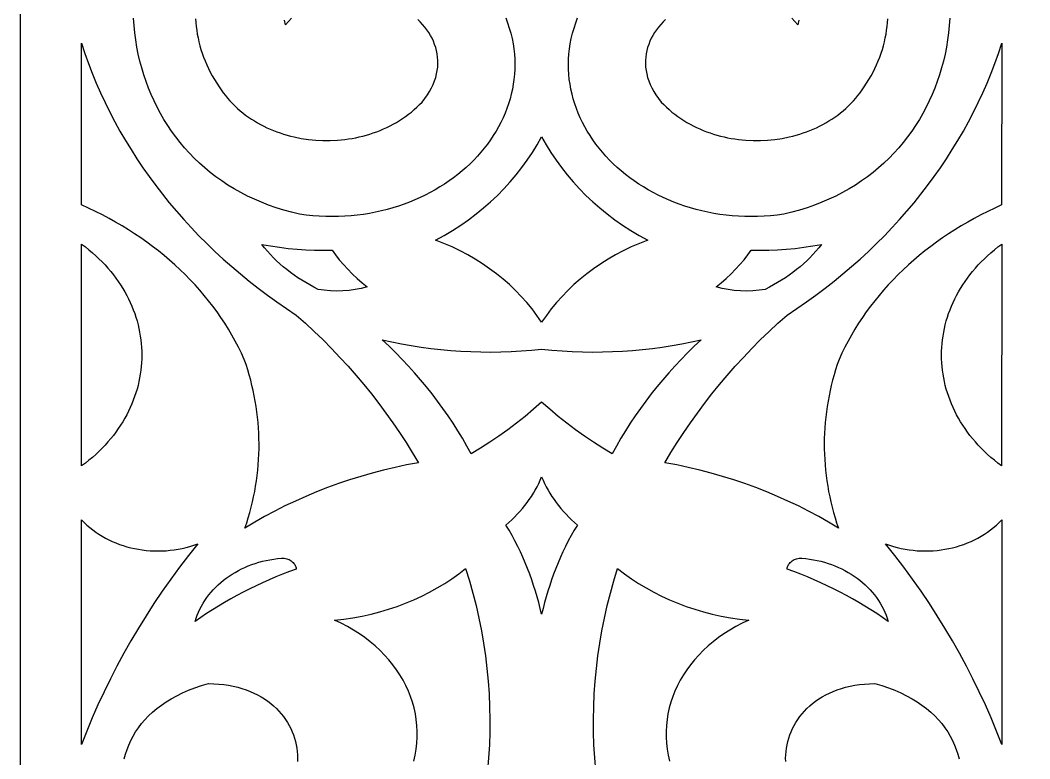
# Model space of a CAD drawing. Extents: x 1336 to 2036, y -730 to 370.
# Drawn here: x 1380.7 to 1463, y -433.8 to -373.6 of the extents above; entities that cross this region are included whole.
import ezdxf

# ---------------------------------------------------------------- set-up
doc = ezdxf.new("R2010")
doc.units = 0
doc.layers.add('LAYER_1', color=18, linetype='CONTINUOUS')
doc.layers.add('LAYER_2', color=4, linetype='CONTINUOUS')

msp = doc.modelspace()

# ---------------------------------------------------------------- linework, layer by layer
at = {"layer": 'LAYER_1'}
for points in [[(1420.297, -373.439), (1420.455, -373.862), (1420.593, -374.286), (1420.712, -374.709), (1420.813, -375.131), (1420.895, -375.553), (1420.959, -375.973), (1421.004, -376.393), (1421.032, -376.81), (1421.043, -377.225), (1421.037, -377.639), (1421.013, -378.049), (1420.973, -378.458), (1420.917, -378.863), (1420.844, -379.264), (1420.756, -379.662), (1420.651, -380.057), (1420.532, -380.447), (1420.397, -380.833), (1420.248, -381.214), (1420.084, -381.591), (1419.906, -381.962), (1419.713, -382.328), (1419.507, -382.688), (1419.288, -383.042), (1419.055, -383.39), (1418.809, -383.732), (1418.55, -384.067), (1418.279, -384.394), (1417.996, -384.715), (1417.7, -385.028), (1417.393, -385.333), (1417.075, -385.63), (1416.745, -385.918), (1416.405, -386.198), (1416.053, -386.469), (1415.692, -386.731), (1415.32, -386.983), (1414.938, -387.226), (1414.547, -387.459), (1414.147, -387.681), (1413.737, -387.893), (1413.318, -388.094), (1412.891, -388.284), (1412.456, -388.463), (1412.013, -388.63), (1411.561, -388.786), (1411.103, -388.929), (1410.637, -389.06), (1410.164, -389.178), (1409.684, -389.283), (1409.198, -389.375), (1408.705, -389.454), (1408.207, -389.519), (1407.703, -389.57), (1407.193, -389.607), (1406.679, -389.629), (1406.159, -389.636), (1405.635, -389.628), (1405.106, -389.605), (1404.573, -389.567), (1404.037, -389.512), (1403.497, -389.442), (1402.845, -389.286), (1402.209, -389.11), (1401.588, -388.916), (1400.982, -388.704), (1400.391, -388.474), (1399.815, -388.226), (1399.255, -387.961), (1398.711, -387.679), (1398.181, -387.381), (1397.668, -387.067), (1397.17, -386.738), (1396.688, -386.394), (1396.222, -386.034), (1395.772, -385.661), (1395.338, -385.274), (1394.92, -384.873), (1394.518, -384.459), (1394.133, -384.033), (1393.763, -383.594), (1393.411, -383.144), (1393.075, -382.682), (1392.755, -382.209), (1392.452, -381.726), (1392.166, -381.232), (1391.897, -380.729), (1391.645, -380.216), (1391.41, -379.695), (1391.192, -379.165), (1390.991, -378.626), (1390.807, -378.081), (1390.641, -377.527), (1390.492, -376.967), (1390.361, -376.401), (1390.247, -375.828), (1390.151, -375.25), (1390.073, -374.666), (1390.012, -374.078), (1389.97, -373.485)], [(1402.839, -373.479), (1402.589, -373.741), (1402.348, -374.021), (1402.273, -373.629)], [(1456.486, -373.485), (1456.443, -374.078), (1456.383, -374.666), (1456.305, -375.25), (1456.209, -375.828), (1456.095, -376.401), (1455.964, -376.967), (1455.815, -377.527), (1455.648, -378.081), (1455.465, -378.626), (1455.264, -379.165), (1455.046, -379.695), (1454.811, -380.216), (1454.558, -380.729), (1454.289, -381.232), (1454.003, -381.726), (1453.7, -382.209), (1453.381, -382.682), (1453.045, -383.144), (1452.692, -383.594), (1452.323, -384.033), (1451.938, -384.459), (1451.536, -384.873), (1451.118, -385.274), (1450.684, -385.661), (1450.234, -386.034), (1449.768, -386.394), (1449.286, -386.738), (1448.788, -387.067), (1448.274, -387.381), (1447.745, -387.679), (1447.2, -387.961), (1446.64, -388.226), (1446.065, -388.474), (1445.474, -388.704), (1444.868, -388.916), (1444.247, -389.11), (1443.61, -389.286), (1442.959, -389.442), (1442.419, -389.512), (1441.882, -389.567), (1441.349, -389.605), (1440.821, -389.628), (1440.297, -389.636), (1439.777, -389.629), (1439.262, -389.607), (1438.753, -389.57), (1438.249, -389.519), (1437.75, -389.454), (1437.258, -389.375), (1436.772, -389.283), (1436.292, -389.178), (1435.819, -389.06), (1435.353, -388.929), (1434.894, -388.786), (1434.443, -388.63), (1434, -388.463), (1433.564, -388.284), (1433.137, -388.094), (1432.719, -387.893), (1432.309, -387.681), (1431.909, -387.459), (1431.517, -387.226), (1431.136, -386.983), (1430.764, -386.731), (1430.402, -386.469), (1430.051, -386.198), (1429.711, -385.918), (1429.381, -385.63), (1429.062, -385.333), (1428.755, -385.028), (1428.46, -384.715), (1428.177, -384.394), (1427.906, -384.067), (1427.647, -383.732), (1427.401, -383.39), (1427.168, -383.042), (1426.948, -382.688), (1426.742, -382.328), (1426.55, -381.962), (1426.372, -381.591), (1426.208, -381.214), (1426.058, -380.833), (1425.924, -380.447), (1425.804, -380.057), (1425.7, -379.662), (1425.612, -379.264), (1425.539, -378.863), (1425.482, -378.458), (1425.442, -378.049), (1425.419, -377.639), (1425.412, -377.225), (1425.423, -376.81), (1425.451, -376.393), (1425.497, -375.973), (1425.561, -375.553), (1425.643, -375.131), (1425.743, -374.709), (1425.863, -374.286), (1426.001, -373.862), (1426.158, -373.439)], [(1444.183, -373.629), (1444.108, -374.021), (1443.866, -373.741), (1443.617, -373.479)], [(1395.032, -373.518), (1395.051, -373.832), (1395.08, -374.146), (1395.119, -374.46), (1395.168, -374.774), (1395.227, -375.088), (1395.296, -375.401), (1395.376, -375.714), (1395.466, -376.026), (1395.566, -376.336), (1395.677, -376.646), (1395.799, -376.955), (1395.931, -377.262), (1396.074, -377.567), (1396.227, -377.871), (1396.391, -378.173), (1396.566, -378.473), (1396.752, -378.77), (1396.949, -379.066), (1397.11, -379.309), (1397.278, -379.545), (1397.454, -379.775), (1397.637, -379.998), (1397.827, -380.214), (1398.024, -380.423), (1398.228, -380.625), (1398.438, -380.821), (1398.654, -381.01), (1398.876, -381.191), (1399.104, -381.366), (1399.337, -381.534), (1399.576, -381.695), (1399.82, -381.849), (1400.068, -381.996), (1400.321, -382.136), (1400.579, -382.269), (1400.84, -382.395), (1401.106, -382.514), (1401.375, -382.626), (1401.648, -382.731), (1401.924, -382.828), (1402.203, -382.919), (1402.485, -383.002), (1402.769, -383.079), (1403.056, -383.148), (1403.636, -383.265), (1404.222, -383.353), (1404.814, -383.411), (1405.408, -383.441), (1406.004, -383.442), (1406.6, -383.413), (1407.193, -383.355), (1407.489, -383.314), (1407.783, -383.267), (1408.075, -383.211), (1408.366, -383.149), (1408.655, -383.079), (1408.942, -383.001), (1409.227, -382.916), (1409.509, -382.823), (1409.788, -382.723), (1410.065, -382.615), (1410.338, -382.5), (1410.607, -382.377), (1410.873, -382.247), (1411.135, -382.108), (1411.393, -381.963), (1411.646, -381.809), (1411.895, -381.648), (1412.139, -381.479), (1412.378, -381.302), (1412.612, -381.118), (1412.841, -380.926), (1413.063, -380.726), (1413.28, -380.519), (1413.49, -380.303), (1413.716, -380.015), (1413.918, -379.726), (1414.097, -379.438), (1414.254, -379.151), (1414.389, -378.864), (1414.503, -378.579), (1414.597, -378.295), (1414.67, -378.013), (1414.724, -377.734), (1414.758, -377.456), (1414.774, -377.182), (1414.772, -376.91), (1414.752, -376.642), (1414.715, -376.377), (1414.662, -376.116), (1414.592, -375.859), (1414.507, -375.606), (1414.407, -375.359), (1414.293, -375.116), (1414.164, -374.878), (1414.022, -374.647), (1413.866, -374.42), (1413.698, -374.201), (1413.519, -373.987), (1413.327, -373.78), (1413.125, -373.58)], [(1433.33, -373.58), (1433.128, -373.78), (1432.937, -373.987), (1432.757, -374.201), (1432.589, -374.42), (1432.434, -374.647), (1432.292, -374.878), (1432.163, -375.116), (1432.048, -375.359), (1431.948, -375.606), (1431.863, -375.859), (1431.794, -376.116), (1431.74, -376.377), (1431.703, -376.642), (1431.684, -376.91), (1431.681, -377.182), (1431.697, -377.456), (1431.732, -377.734), (1431.786, -378.013), (1431.859, -378.295), (1431.952, -378.579), (1432.067, -378.864), (1432.202, -379.151), (1432.359, -379.438), (1432.538, -379.726), (1432.74, -380.015), (1432.965, -380.303), (1433.176, -380.519), (1433.392, -380.726), (1433.615, -380.926), (1433.843, -381.118), (1434.077, -381.302), (1434.316, -381.479), (1434.56, -381.648), (1434.809, -381.809), (1435.063, -381.963), (1435.321, -382.108), (1435.583, -382.247), (1435.848, -382.377), (1436.118, -382.5), (1436.391, -382.615), (1436.667, -382.723), (1436.947, -382.823), (1437.229, -382.916), (1437.513, -383.001), (1437.8, -383.079), (1438.089, -383.149), (1438.38, -383.211), (1438.673, -383.267), (1438.967, -383.314), (1439.262, -383.355), (1439.856, -383.413), (1440.451, -383.442), (1441.047, -383.441), (1441.642, -383.411), (1442.233, -383.353), (1442.82, -383.265), (1443.4, -383.148), (1443.686, -383.079), (1443.971, -383.002), (1444.253, -382.919), (1444.532, -382.828), (1444.808, -382.731), (1445.081, -382.626), (1445.35, -382.514), (1445.615, -382.395), (1445.877, -382.269), (1446.134, -382.136), (1446.388, -381.996), (1446.636, -381.849), (1446.88, -381.695), (1447.118, -381.534), (1447.352, -381.366), (1447.58, -381.191), (1447.802, -381.01), (1448.018, -380.821), (1448.228, -380.625), (1448.432, -380.423), (1448.629, -380.214), (1448.819, -379.998), (1449.002, -379.775), (1449.178, -379.545), (1449.346, -379.309), (1449.507, -379.066), (1449.704, -378.77), (1449.89, -378.473), (1450.065, -378.173), (1450.229, -377.871), (1450.382, -377.567), (1450.525, -377.262), (1450.657, -376.955), (1450.778, -376.646), (1450.889, -376.336), (1450.99, -376.026), (1451.08, -375.714), (1451.159, -375.401), (1451.229, -375.088), (1451.288, -374.774), (1451.337, -374.46), (1451.376, -374.146), (1451.405, -373.832), (1451.424, -373.518)], [(1412.807, -433.995), (1412.919, -433.511), (1413.004, -433.026), (1413.06, -432.54), (1413.089, -432.055), (1413.091, -431.572), (1413.066, -431.09), (1413.014, -430.611), (1412.936, -430.136), (1412.832, -429.664), (1412.702, -429.198), (1412.547, -428.738), (1412.367, -428.284), (1412.162, -427.837), (1411.933, -427.398), (1411.679, -426.968), (1411.402, -426.548), (1411.102, -426.138), (1410.778, -425.738), (1410.432, -425.351), (1410.063, -424.976), (1409.673, -424.614), (1409.26, -424.266), (1408.826, -423.933), (1408.371, -423.616), (1407.895, -423.315), (1407.398, -423.03), (1406.881, -422.764), (1406.344, -422.516), (1407.102, -422.429), (1407.851, -422.317), (1408.591, -422.18), (1409.321, -422.018), (1410.042, -421.832), (1410.75, -421.622), (1411.447, -421.389), (1412.13, -421.133), (1412.8, -420.854), (1413.455, -420.553), (1414.095, -420.23), (1414.719, -419.886), (1415.325, -419.521), (1415.914, -419.136), (1416.484, -418.73), (1417.035, -418.305), (1417.343, -419.309), (1417.626, -420.318), (1417.882, -421.331), (1418.112, -422.349), (1418.317, -423.37), (1418.495, -424.395), (1418.646, -425.423), (1418.772, -426.454), (1418.871, -427.487), (1418.943, -428.523), (1418.989, -429.56), (1419.008, -430.598), (1419, -431.638), (1418.966, -432.678), (1418.905, -433.718), (1418.817, -434.758)], [(1427.639, -434.758), (1427.551, -433.718), (1427.49, -432.678), (1427.455, -431.638), (1427.448, -430.598), (1427.467, -429.56), (1427.513, -428.523), (1427.585, -427.487), (1427.684, -426.454), (1427.809, -425.423), (1427.961, -424.395), (1428.139, -423.37), (1428.343, -422.349), (1428.574, -421.331), (1428.83, -420.318), (1429.113, -419.309), (1429.421, -418.305), (1429.972, -418.73), (1430.542, -419.136), (1431.13, -419.521), (1431.737, -419.886), (1432.361, -420.23), (1433, -420.553), (1433.656, -420.854), (1434.325, -421.133), (1435.009, -421.389), (1435.705, -421.622), (1436.414, -421.832), (1437.134, -422.018), (1437.865, -422.18), (1438.605, -422.317), (1439.354, -422.429), (1440.111, -422.516), (1439.575, -422.764), (1439.058, -423.03), (1438.561, -423.315), (1438.085, -423.616), (1437.63, -423.933), (1437.196, -424.266), (1436.783, -424.614), (1436.392, -424.976), (1436.023, -425.351), (1435.677, -425.738), (1435.354, -426.138), (1435.053, -426.548), (1434.776, -426.968), (1434.523, -427.398), (1434.294, -427.837), (1434.089, -428.284), (1433.909, -428.738), (1433.754, -429.198), (1433.624, -429.664), (1433.52, -430.136), (1433.442, -430.611), (1433.39, -431.09), (1433.365, -431.572), (1433.366, -432.055), (1433.395, -432.54), (1433.452, -433.026), (1433.536, -433.511), (1433.649, -433.995)], [(1389.219, -433.81), (1389.319, -433.43), (1389.441, -433.055), (1389.584, -432.685), (1389.748, -432.321), (1389.934, -431.965), (1390.142, -431.616), (1390.373, -431.275), (1390.626, -430.942), (1390.901, -430.619), (1391.2, -430.306), (1391.522, -430.004), (1391.868, -429.712), (1392.237, -429.432), (1392.63, -429.164), (1393.048, -428.909), (1393.49, -428.668), (1393.957, -428.44), (1394.449, -428.227), (1394.966, -428.03), (1395.509, -427.848), (1396.078, -427.682), (1396.506, -427.693), (1396.921, -427.72), (1397.324, -427.762), (1397.714, -427.82), (1398.091, -427.892), (1398.456, -427.977), (1398.807, -428.077), (1399.146, -428.189), (1399.472, -428.314), (1399.784, -428.451), (1400.084, -428.599), (1400.371, -428.758), (1400.645, -428.928), (1400.906, -429.108), (1401.153, -429.297), (1401.388, -429.496), (1401.609, -429.702), (1401.818, -429.917), (1402.013, -430.139), (1402.195, -430.369), (1402.363, -430.604), (1402.519, -430.846), (1402.661, -431.093), (1402.79, -431.346), (1402.905, -431.602), (1403.007, -431.863), (1403.096, -432.127), (1403.171, -432.394), (1403.233, -432.664), (1403.281, -432.936), (1403.316, -433.209), (1403.338, -433.483), (1403.345, -433.758), (1403.34, -434.033)], [(1443.116, -434.033), (1443.11, -433.758), (1443.118, -433.483), (1443.139, -433.209), (1443.174, -432.936), (1443.223, -432.664), (1443.285, -432.394), (1443.36, -432.127), (1443.449, -431.863), (1443.551, -431.602), (1443.666, -431.346), (1443.795, -431.093), (1443.937, -430.846), (1444.092, -430.604), (1444.261, -430.369), (1444.443, -430.139), (1444.638, -429.917), (1444.846, -429.702), (1445.068, -429.496), (1445.302, -429.297), (1445.55, -429.108), (1445.811, -428.928), (1446.085, -428.758), (1446.371, -428.599), (1446.671, -428.451), (1446.984, -428.314), (1447.31, -428.189), (1447.648, -428.077), (1448, -427.977), (1448.364, -427.892), (1448.741, -427.82), (1449.131, -427.762), (1449.534, -427.72), (1449.95, -427.693), (1450.378, -427.682), (1450.947, -427.848), (1451.489, -428.03), (1452.007, -428.227), (1452.499, -428.44), (1452.966, -428.668), (1453.408, -428.909), (1453.825, -429.164), (1454.219, -429.432), (1454.588, -429.712), (1454.934, -430.004), (1455.256, -430.306), (1455.554, -430.619), (1455.83, -430.942), (1456.083, -431.275), (1456.313, -431.616), (1456.521, -431.965), (1456.708, -432.321), (1456.872, -432.685), (1457.015, -433.055), (1457.136, -433.43), (1457.237, -433.81)]]:
    msp.add_lwpolyline(points, dxfattribs=at)
for points in [[(1385.737, -375.521), (1386.009, -376.342), (1386.299, -377.157), (1386.609, -377.966), (1386.938, -378.769), (1387.287, -379.564), (1387.654, -380.353), (1388.04, -381.135), (1388.444, -381.909), (1388.867, -382.675), (1389.307, -383.434), (1389.766, -384.185), (1390.243, -384.927), (1390.737, -385.66), (1391.248, -386.385), (1391.777, -387.101), (1392.323, -387.808), (1392.885, -388.505), (1393.465, -389.192), (1394.061, -389.869), (1394.673, -390.536), (1395.301, -391.193), (1395.945, -391.839), (1396.606, -392.474), (1397.281, -393.098), (1397.972, -393.71), (1398.679, -394.311), (1399.4, -394.9), (1400.137, -395.477), (1400.888, -396.042), (1401.653, -396.594), (1402.433, -397.133), (1403.227, -397.66), (1403.97, -398.323), (1404.699, -399), (1405.412, -399.69), (1406.11, -400.393), (1406.791, -401.108), (1407.457, -401.835), (1408.107, -402.574), (1408.74, -403.324), (1409.357, -404.085), (1409.956, -404.857), (1410.538, -405.639), (1411.103, -406.431), (1411.649, -407.232), (1412.178, -408.042), (1412.688, -408.862), (1413.18, -409.69), (1412.225, -409.871), (1411.278, -410.074), (1410.338, -410.297), (1409.407, -410.54), (1408.484, -410.805), (1407.571, -411.089), (1406.667, -411.393), (1405.774, -411.718), (1404.891, -412.062), (1404.02, -412.426), (1403.16, -412.809), (1402.312, -413.211), (1401.477, -413.633), (1400.654, -414.073), (1399.846, -414.532), (1399.051, -415.01), (1399.192, -414.588), (1399.324, -414.165), (1399.447, -413.74), (1399.56, -413.314), (1399.664, -412.886), (1399.759, -412.458), (1399.845, -412.028), (1399.921, -411.598), (1399.988, -411.167), (1400.046, -410.735), (1400.095, -410.302), (1400.135, -409.869), (1400.165, -409.436), (1400.186, -409.002), (1400.198, -408.569), (1400.201, -408.135), (1400.194, -407.701), (1400.179, -407.267), (1400.154, -406.834), (1400.12, -406.401), (1400.077, -405.968), (1400.024, -405.536), (1399.962, -405.104), (1399.891, -404.674), (1399.811, -404.244), (1399.722, -403.815), (1399.623, -403.387), (1399.516, -402.96), (1399.399, -402.534), (1399.272, -402.11), (1399.137, -401.687), (1398.993, -401.266), (1398.761, -400.762), (1398.515, -400.264), (1398.257, -399.772), (1397.985, -399.285), (1397.701, -398.804), (1397.404, -398.33), (1397.094, -397.862), (1396.772, -397.401), (1396.437, -396.946), (1396.091, -396.498), (1395.732, -396.057), (1395.362, -395.623), (1394.98, -395.196), (1394.587, -394.777), (1394.182, -394.366), (1393.767, -393.962), (1393.34, -393.566), (1392.903, -393.179), (1392.455, -392.799), (1391.997, -392.428), (1391.528, -392.065), (1391.049, -391.712), (1390.561, -391.367), (1390.062, -391.031), (1389.554, -390.704), (1389.037, -390.387), (1388.51, -390.079), (1387.974, -389.781), (1387.43, -389.492), (1386.876, -389.214), (1386.314, -388.945), (1385.743, -388.687)], [(1460.712, -388.687), (1460.142, -388.945), (1459.58, -389.214), (1459.026, -389.492), (1458.481, -389.781), (1457.946, -390.079), (1457.419, -390.387), (1456.901, -390.704), (1456.393, -391.031), (1455.895, -391.367), (1455.406, -391.712), (1454.928, -392.065), (1454.459, -392.428), (1454.001, -392.799), (1453.553, -393.179), (1453.115, -393.566), (1452.689, -393.962), (1452.273, -394.366), (1451.869, -394.777), (1451.476, -395.196), (1451.094, -395.623), (1450.723, -396.057), (1450.365, -396.498), (1450.018, -396.946), (1449.684, -397.401), (1449.362, -397.862), (1449.052, -398.33), (1448.755, -398.804), (1448.47, -399.285), (1448.199, -399.772), (1447.94, -400.264), (1447.695, -400.762), (1447.463, -401.266), (1447.319, -401.687), (1447.183, -402.11), (1447.057, -402.534), (1446.94, -402.96), (1446.832, -403.387), (1446.734, -403.815), (1446.644, -404.244), (1446.564, -404.674), (1446.493, -405.104), (1446.432, -405.536), (1446.379, -405.968), (1446.336, -406.401), (1446.302, -406.834), (1446.277, -407.267), (1446.261, -407.701), (1446.255, -408.135), (1446.257, -408.569), (1446.269, -409.002), (1446.291, -409.436), (1446.321, -409.869), (1446.361, -410.302), (1446.409, -410.735), (1446.467, -411.167), (1446.535, -411.598), (1446.611, -412.028), (1446.697, -412.458), (1446.792, -412.886), (1446.896, -413.314), (1447.009, -413.74), (1447.132, -414.165), (1447.263, -414.588), (1447.404, -415.01), (1446.61, -414.532), (1445.801, -414.073), (1444.979, -413.633), (1444.144, -413.211), (1443.296, -412.809), (1442.436, -412.426), (1441.564, -412.062), (1440.682, -411.718), (1439.788, -411.393), (1438.885, -411.089), (1437.971, -410.805), (1437.049, -410.54), (1436.118, -410.297), (1435.178, -410.074), (1434.231, -409.871), (1433.276, -409.69), (1433.767, -408.862), (1434.278, -408.042), (1434.806, -407.232), (1435.353, -406.431), (1435.918, -405.639), (1436.5, -404.857), (1437.099, -404.085), (1437.715, -403.324), (1438.349, -402.574), (1438.998, -401.835), (1439.664, -401.108), (1440.346, -400.393), (1441.044, -399.69), (1441.757, -399), (1442.485, -398.323), (1443.228, -397.66), (1444.023, -397.133), (1444.802, -396.594), (1445.568, -396.042), (1446.319, -395.477), (1447.055, -394.9), (1447.777, -394.311), (1448.483, -393.71), (1449.174, -393.098), (1449.85, -392.474), (1450.51, -391.839), (1451.154, -391.193), (1451.783, -390.536), (1452.395, -389.869), (1452.991, -389.192), (1453.57, -388.505), (1454.133, -387.808), (1454.679, -387.101), (1455.207, -386.385), (1455.719, -385.66), (1456.213, -384.927), (1456.69, -384.185), (1457.148, -383.434), (1457.589, -382.675), (1458.012, -381.909), (1458.416, -381.135), (1458.802, -380.353), (1459.169, -379.564), (1459.517, -378.769), (1459.846, -377.966), (1460.157, -377.157), (1460.447, -376.342), (1460.718, -375.521)], [(1423.228, -383.152), (1423.595, -383.796), (1423.987, -384.427), (1424.403, -385.044), (1424.843, -385.647), (1425.306, -386.235), (1425.792, -386.808), (1426.302, -387.365), (1426.834, -387.906), (1427.388, -388.429), (1427.965, -388.934), (1428.563, -389.421), (1429.183, -389.889), (1429.825, -390.337), (1430.487, -390.764), (1431.17, -391.171), (1431.873, -391.556), (1431.192, -391.822), (1430.527, -392.111), (1429.879, -392.423), (1429.248, -392.756), (1428.635, -393.11), (1428.041, -393.485), (1427.465, -393.88), (1426.909, -394.294), (1426.373, -394.728), (1425.858, -395.179), (1425.364, -395.649), (1424.891, -396.135), (1424.441, -396.638), (1424.013, -397.157), (1423.609, -397.692), (1423.228, -398.241), (1422.847, -397.692), (1422.443, -397.157), (1422.015, -396.638), (1421.564, -396.135), (1421.092, -395.649), (1420.598, -395.179), (1420.082, -394.728), (1419.546, -394.294), (1418.99, -393.88), (1418.415, -393.485), (1417.82, -393.11), (1417.208, -392.756), (1416.577, -392.423), (1415.929, -392.111), (1415.264, -391.822), (1414.583, -391.556), (1415.286, -391.171), (1415.969, -390.764), (1416.631, -390.337), (1417.272, -389.889), (1417.892, -389.421), (1418.491, -388.934), (1419.067, -388.429), (1419.622, -387.906), (1420.154, -387.365), (1420.663, -386.808), (1421.15, -386.235), (1421.613, -385.647), (1422.053, -385.044), (1422.469, -384.427), (1422.86, -383.796)], [(1385.742, -391.878), (1386.044, -392.106), (1386.336, -392.339), (1386.618, -392.578), (1386.891, -392.821), (1387.154, -393.069), (1387.408, -393.321), (1387.652, -393.578), (1387.887, -393.839), (1388.112, -394.104), (1388.327, -394.372), (1388.533, -394.645), (1388.729, -394.921), (1388.915, -395.2), (1389.092, -395.482), (1389.26, -395.768), (1389.418, -396.056), (1389.566, -396.347), (1389.705, -396.64), (1389.834, -396.936), (1389.954, -397.234), (1390.063, -397.534), (1390.164, -397.836), (1390.255, -398.139), (1390.336, -398.444), (1390.408, -398.75), (1390.47, -399.058), (1390.522, -399.366), (1390.565, -399.676), (1390.599, -399.985), (1390.623, -400.296), (1390.637, -400.607), (1390.642, -400.917), (1390.637, -401.228), (1390.622, -401.539), (1390.598, -401.849), (1390.565, -402.159), (1390.521, -402.468), (1390.469, -402.777), (1390.407, -403.084), (1390.335, -403.39), (1390.253, -403.695), (1390.162, -403.998), (1390.062, -404.3), (1389.952, -404.6), (1389.832, -404.898), (1389.703, -405.193), (1389.564, -405.486), (1389.416, -405.777), (1389.258, -406.065), (1389.091, -406.35), (1388.914, -406.632), (1388.727, -406.911), (1388.531, -407.187), (1388.325, -407.459), (1388.11, -407.727), (1387.885, -407.992), (1387.651, -408.253), (1387.407, -408.509), (1387.154, -408.761), (1386.891, -409.008), (1386.618, -409.251), (1386.336, -409.489), (1386.045, -409.722), (1385.744, -409.95)], [(1400.425, -391.909), (1401.14, -392.031), (1401.858, -392.136), (1402.576, -392.224), (1403.295, -392.292), (1404.012, -392.341), (1404.727, -392.369), (1405.438, -392.376), (1406.144, -392.362), (1406.43, -392.761), (1406.739, -393.155), (1407.07, -393.544), (1407.422, -393.927), (1407.793, -394.302), (1408.183, -394.668), (1408.589, -395.024), (1409.012, -395.369), (1408.525, -395.491), (1408.031, -395.585), (1407.532, -395.651), (1407.028, -395.689), (1406.523, -395.7), (1406.018, -395.683), (1405.514, -395.637), (1405.013, -395.564), (1404.669, -395.39), (1404.332, -395.208), (1404.002, -395.019), (1403.679, -394.821), (1403.363, -394.617), (1403.055, -394.404), (1402.754, -394.185), (1402.462, -393.958), (1402.177, -393.725), (1401.901, -393.485), (1401.633, -393.238), (1401.373, -392.984), (1401.123, -392.725), (1400.881, -392.459), (1400.649, -392.187)], [(1446.03, -391.909), (1445.807, -392.187), (1445.575, -392.459), (1445.333, -392.725), (1445.082, -392.984), (1444.823, -393.238), (1444.555, -393.485), (1444.279, -393.725), (1443.994, -393.958), (1443.701, -394.185), (1443.401, -394.404), (1443.093, -394.617), (1442.777, -394.821), (1442.454, -395.019), (1442.124, -395.208), (1441.787, -395.39), (1441.443, -395.564), (1440.942, -395.637), (1440.438, -395.683), (1439.932, -395.7), (1439.427, -395.689), (1438.924, -395.651), (1438.424, -395.585), (1437.93, -395.491), (1437.443, -395.369), (1437.866, -395.024), (1438.273, -394.668), (1438.663, -394.302), (1439.034, -393.927), (1439.386, -393.544), (1439.717, -393.155), (1440.026, -392.761), (1440.312, -392.362), (1441.018, -392.376), (1441.729, -392.369), (1442.444, -392.341), (1443.161, -392.292), (1443.88, -392.224), (1444.598, -392.136), (1445.315, -392.031)], [(1460.712, -409.95), (1460.411, -409.722), (1460.119, -409.489), (1459.837, -409.251), (1459.565, -409.008), (1459.302, -408.761), (1459.048, -408.509), (1458.805, -408.253), (1458.57, -407.992), (1458.346, -407.727), (1458.13, -407.459), (1457.925, -407.187), (1457.729, -406.911), (1457.542, -406.632), (1457.365, -406.35), (1457.198, -406.065), (1457.04, -405.777), (1456.891, -405.486), (1456.753, -405.193), (1456.624, -404.898), (1456.504, -404.6), (1456.394, -404.3), (1456.293, -403.998), (1456.202, -403.695), (1456.121, -403.39), (1456.049, -403.084), (1455.987, -402.777), (1455.934, -402.468), (1455.891, -402.159), (1455.857, -401.849), (1455.833, -401.539), (1455.819, -401.228), (1455.814, -400.917), (1455.819, -400.607), (1455.833, -400.296), (1455.857, -399.985), (1455.89, -399.676), (1455.933, -399.366), (1455.986, -399.058), (1456.048, -398.75), (1456.12, -398.444), (1456.201, -398.139), (1456.292, -397.836), (1456.392, -397.534), (1456.502, -397.234), (1456.622, -396.936), (1456.751, -396.64), (1456.89, -396.347), (1457.038, -396.056), (1457.196, -395.768), (1457.363, -395.482), (1457.54, -395.2), (1457.727, -394.921), (1457.923, -394.645), (1458.129, -394.372), (1458.344, -394.104), (1458.569, -393.839), (1458.804, -393.578), (1459.048, -393.321), (1459.301, -393.069), (1459.565, -392.821), (1459.837, -392.578), (1460.12, -392.339), (1460.412, -392.106), (1460.714, -391.878)], [(1436.216, -399.677), (1435.663, -400.199), (1435.124, -400.731), (1434.597, -401.27), (1434.083, -401.817), (1433.583, -402.373), (1433.095, -402.936), (1432.621, -403.506), (1432.16, -404.084), (1431.712, -404.67), (1431.278, -405.262), (1430.858, -405.861), (1430.452, -406.468), (1430.06, -407.08), (1429.682, -407.699), (1429.319, -408.325), (1428.97, -408.956), (1428.199, -408.499), (1427.446, -408.021), (1426.709, -407.522), (1425.987, -407.004), (1425.28, -406.467), (1424.585, -405.911), (1423.901, -405.336), (1423.228, -404.743), (1422.555, -405.336), (1421.871, -405.911), (1421.176, -406.467), (1420.468, -407.004), (1419.747, -407.522), (1419.01, -408.021), (1418.257, -408.499), (1417.486, -408.956), (1417.137, -408.325), (1416.773, -407.699), (1416.395, -407.08), (1416.003, -406.468), (1415.597, -405.861), (1415.177, -405.262), (1414.744, -404.67), (1414.296, -404.084), (1413.835, -403.506), (1413.361, -402.936), (1412.873, -402.373), (1412.372, -401.817), (1411.858, -401.27), (1411.332, -400.731), (1410.792, -400.199), (1410.24, -399.677), (1411.024, -399.85), (1411.813, -400.008), (1412.606, -400.148), (1413.403, -400.272), (1414.203, -400.379), (1415.008, -400.469), (1415.816, -400.542), (1416.628, -400.599), (1417.443, -400.639), (1418.261, -400.662), (1419.082, -400.668), (1419.906, -400.657), (1420.733, -400.63), (1421.562, -400.585), (1422.394, -400.524), (1423.228, -400.446), (1424.062, -400.524), (1424.893, -400.585), (1425.723, -400.63), (1426.55, -400.657), (1427.374, -400.668), (1428.195, -400.662), (1429.013, -400.639), (1429.828, -400.599), (1430.64, -400.542), (1431.448, -400.469), (1432.252, -400.379), (1433.053, -400.272), (1433.85, -400.148), (1434.643, -400.008), (1435.431, -399.85)], [(1423.228, -410.828), (1423.344, -411.104), (1423.47, -411.377), (1423.605, -411.646), (1423.749, -411.912), (1423.902, -412.174), (1424.064, -412.432), (1424.235, -412.686), (1424.414, -412.936), (1424.602, -413.182), (1424.799, -413.423), (1425.003, -413.659), (1425.216, -413.891), (1425.437, -414.117), (1425.666, -414.339), (1425.902, -414.555), (1426.147, -414.766), (1425.887, -415.193), (1425.638, -415.625), (1425.401, -416.06), (1425.175, -416.5), (1424.96, -416.944), (1424.755, -417.391), (1424.56, -417.842), (1424.376, -418.296), (1424.201, -418.753), (1424.036, -419.214), (1423.88, -419.677), (1423.733, -420.142), (1423.594, -420.61), (1423.464, -421.081), (1423.342, -421.553), (1423.228, -422.028), (1423.114, -421.553), (1422.992, -421.081), (1422.861, -420.61), (1422.723, -420.142), (1422.576, -419.677), (1422.42, -419.214), (1422.254, -418.753), (1422.08, -418.296), (1421.895, -417.842), (1421.701, -417.391), (1421.496, -416.944), (1421.281, -416.5), (1421.055, -416.06), (1420.818, -415.625), (1420.569, -415.193), (1420.309, -414.766), (1420.553, -414.555), (1420.79, -414.339), (1421.019, -414.117), (1421.24, -413.891), (1421.453, -413.659), (1421.657, -413.423), (1421.853, -413.182), (1422.041, -412.936), (1422.221, -412.686), (1422.391, -412.432), (1422.553, -412.174), (1422.706, -411.912), (1422.85, -411.646), (1422.985, -411.377), (1423.111, -411.104)], [(1385.738, -414.332), (1385.95, -414.552), (1386.172, -414.762), (1386.403, -414.964), (1386.643, -415.155), (1386.891, -415.337), (1387.147, -415.51), (1387.41, -415.672), (1387.681, -415.825), (1387.958, -415.968), (1388.242, -416.101), (1388.531, -416.223), (1388.825, -416.336), (1389.125, -416.438), (1389.429, -416.529), (1389.738, -416.611), (1390.049, -416.681), (1390.365, -416.741), (1390.683, -416.79), (1391.003, -416.828), (1391.326, -416.855), (1391.65, -416.871), (1391.975, -416.876), (1392.301, -416.87), (1392.627, -416.852), (1392.954, -416.823), (1393.279, -416.783), (1393.604, -416.73), (1393.927, -416.667), (1394.249, -416.591), (1394.568, -416.503), (1394.884, -416.404), (1395.198, -416.292), (1394.443, -417.244), (1393.709, -418.206), (1392.997, -419.178), (1392.306, -420.16), (1391.636, -421.152), (1390.988, -422.154), (1390.362, -423.165), (1389.758, -424.185), (1389.176, -425.213), (1388.617, -426.25), (1388.08, -427.296), (1387.565, -428.349), (1387.073, -429.41), (1386.604, -430.479), (1386.159, -431.555), (1385.736, -432.639)], [(1460.72, -432.639), (1460.297, -431.555), (1459.851, -430.479), (1459.382, -429.41), (1458.891, -428.349), (1458.376, -427.296), (1457.839, -426.25), (1457.279, -425.213), (1456.697, -424.185), (1456.093, -423.165), (1455.467, -422.154), (1454.82, -421.152), (1454.15, -420.16), (1453.459, -419.178), (1452.746, -418.206), (1452.013, -417.244), (1451.258, -416.292), (1451.571, -416.404), (1451.888, -416.503), (1452.207, -416.591), (1452.529, -416.667), (1452.852, -416.73), (1453.176, -416.783), (1453.502, -416.823), (1453.828, -416.852), (1454.155, -416.87), (1454.481, -416.876), (1454.806, -416.871), (1455.13, -416.855), (1455.452, -416.828), (1455.773, -416.79), (1456.091, -416.741), (1456.406, -416.681), (1456.718, -416.611), (1457.026, -416.529), (1457.331, -416.438), (1457.63, -416.336), (1457.925, -416.223), (1458.214, -416.101), (1458.498, -415.968), (1458.775, -415.825), (1459.045, -415.672), (1459.309, -415.51), (1459.565, -415.337), (1459.813, -415.155), (1460.053, -414.964), (1460.283, -414.762), (1460.505, -414.552), (1460.717, -414.332)], [(1402.024, -417.462), (1402.132, -417.457), (1402.239, -417.463), (1402.345, -417.478), (1402.449, -417.503), (1402.549, -417.536), (1402.646, -417.577), (1402.739, -417.627), (1402.825, -417.684), (1402.906, -417.748), (1402.98, -417.818), (1403.046, -417.894), (1403.103, -417.976), (1403.15, -418.063), (1403.188, -418.155), (1403.214, -418.251), (1403.229, -418.351), (1402.671, -418.557), (1402.118, -418.771), (1401.57, -418.994), (1401.028, -419.226), (1400.491, -419.465), (1399.96, -419.713), (1399.434, -419.969), (1398.915, -420.232), (1398.401, -420.504), (1397.893, -420.784), (1397.392, -421.071), (1396.898, -421.367), (1396.409, -421.67), (1395.928, -421.98), (1395.453, -422.299), (1394.985, -422.624), (1395.066, -422.363), (1395.158, -422.106), (1395.261, -421.854), (1395.376, -421.607), (1395.502, -421.365), (1395.638, -421.128), (1395.785, -420.897), (1395.943, -420.671), (1396.11, -420.451), (1396.286, -420.237), (1396.472, -420.029), (1396.667, -419.828), (1396.87, -419.634), (1397.083, -419.446), (1397.303, -419.265), (1397.531, -419.092), (1397.767, -418.926), (1398.01, -418.767), (1398.26, -418.617), (1398.517, -418.474), (1398.78, -418.34), (1399.05, -418.214), (1399.325, -418.097), (1399.606, -417.988), (1399.893, -417.889), (1400.184, -417.799), (1400.481, -417.718), (1400.782, -417.647), (1401.087, -417.585), (1401.396, -417.534), (1401.708, -417.493)], [(1444.431, -417.462), (1444.747, -417.493), (1445.06, -417.534), (1445.369, -417.585), (1445.674, -417.647), (1445.975, -417.718), (1446.271, -417.799), (1446.563, -417.889), (1446.849, -417.988), (1447.13, -418.097), (1447.406, -418.214), (1447.675, -418.34), (1447.939, -418.474), (1448.196, -418.617), (1448.446, -418.767), (1448.689, -418.926), (1448.925, -419.092), (1449.153, -419.265), (1449.373, -419.446), (1449.585, -419.634), (1449.789, -419.828), (1449.984, -420.029), (1450.17, -420.237), (1450.346, -420.451), (1450.513, -420.671), (1450.67, -420.897), (1450.817, -421.128), (1450.954, -421.365), (1451.08, -421.607), (1451.194, -421.854), (1451.298, -422.106), (1451.39, -422.363), (1451.47, -422.624), (1451.002, -422.299), (1450.528, -421.98), (1450.046, -421.67), (1449.558, -421.367), (1449.063, -421.071), (1448.562, -420.784), (1448.055, -420.504), (1447.541, -420.232), (1447.021, -419.969), (1446.496, -419.713), (1445.965, -419.465), (1445.428, -419.226), (1444.885, -418.994), (1444.338, -418.771), (1443.785, -418.557), (1443.227, -418.351), (1443.241, -418.251), (1443.268, -418.155), (1443.305, -418.063), (1443.353, -417.976), (1443.41, -417.894), (1443.476, -417.818), (1443.55, -417.748), (1443.63, -417.684), (1443.717, -417.627), (1443.809, -417.577), (1443.906, -417.536), (1444.007, -417.503), (1444.11, -417.478), (1444.216, -417.463), (1444.324, -417.457)]]:
    msp.add_lwpolyline(points, close=True, dxfattribs=at)
at = {"layer": 'LAYER_2'}
msp.add_lwpolyline([(1990.721, -684.831), (1990.721, 325.155), (1380.735, 325.155), (1380.735, -684.831)], close=True, dxfattribs=at)

doc.saveas('drawing.dxf')
